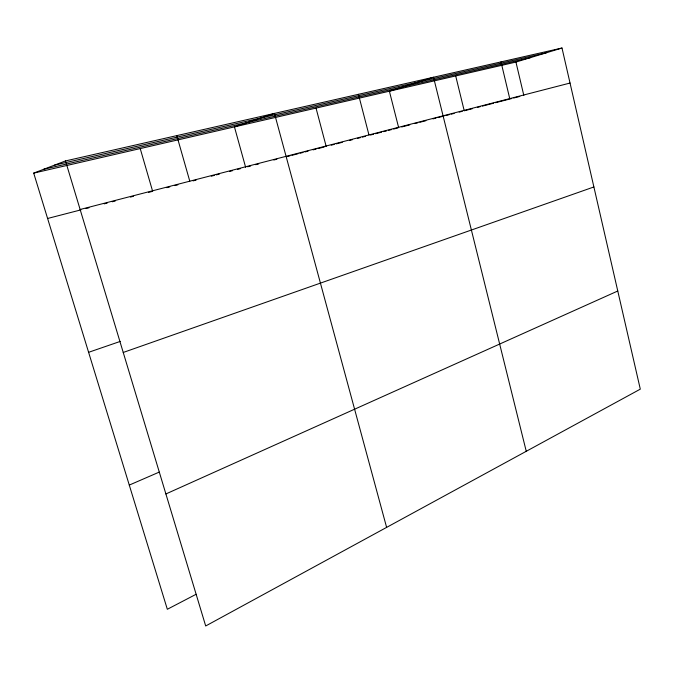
<?xml version="1.0" encoding="UTF-8"?>
<svg xmlns="http://www.w3.org/2000/svg" width="674" height="674" viewBox="0 0 674 674"><rect width="100%" height="100%" fill="white"/><g stroke="black" fill="none" stroke-linecap="round" stroke-linejoin="round"><path stroke-width="1.01" d="M196.092 594.291L167.329 609.279L33.7 173.108L65.488 160.934L561.998 48.023L640.3 389.151L205.696 625.977L65.488 160.934M165.888 493.958L617.772 291M129.282 485.086L159.224 472.103M123.232 352.46L593.887 186.959M88.606 352.308L120.216 341.423M33.7 173.108L515.939 62.067L561.998 48.023M47.601 218.477L80.931 209.867M85.986 208.561L89.019 207.777M104.167 203.86L107.2 203.076M112.246 201.77L115.279 200.987M130.427 197.069L133.46 196.286M148.609 192.376L151.642 191.593M166.807 187.675L169.831 186.892M174.886 185.586L177.919 184.802M193.076 180.885L196.109 180.101M211.274 176.184L214.307 175.4M216.329 174.878L219.353 174.094M229.463 171.474L232.496 170.691M237.551 169.385L240.584 168.601M247.644 166.781L250.669 165.998M255.707 164.7L258.723 163.917M273.829 160.008L276.854 159.233M286.922 156.629L289.946 155.846M291.96 155.323L298.001 153.765M300.014 153.242L303.039 152.467M305.052 151.945L308.077 151.161M313.107 149.864L316.131 149.08M318.145 148.558L324.186 146.999M331.237 145.18L334.253 144.396M336.267 143.874L342.308 142.315M349.351 140.495L352.376 139.712M357.405 138.414L360.43 137.631M362.444 137.108L365.46 136.333M370.498 135.027L373.514 134.252M375.528 133.73L381.568 132.163M383.582 131.649L386.598 130.866M388.612 130.343L391.636 129.568M393.65 129.046L397.677 128.001M401.704 126.965L409.775 124.875M414.822 123.569L417.846 122.794M419.86 122.272L425.917 120.705M432.969 118.885L436.002 118.102M438.016 117.579L444.065 116.012M446.087 115.49L449.111 114.715M451.125 114.192L454.15 113.409M459.196 112.103L462.221 111.32M472.314 108.716L464.234 110.797L455.7 75.943M477.369 107.41L480.394 106.627M482.416 106.104L493.52 103.232M495.542 102.709L511.701 98.539M513.714 98.016L519.78 96.449M80.13 209.488L570.036 83.045M54.527 165.138L546.311 52.808M43.726 169.275L530.657 57.585M140.226 148.583L152.653 191.332M176.79 135.626L189.782 181.188M245.631 167.295L234.442 126.889L274.453 113.417L386.615 527.388M316.03 108.101L326.199 146.477M358.442 94.318L368.956 134.943M398.679 127.74L389.387 91.209L433.508 77.24L526.251 451.294M500.993 61.898L509.738 98.606M515.939 62.067L523.816 95.405"/></g></svg>
